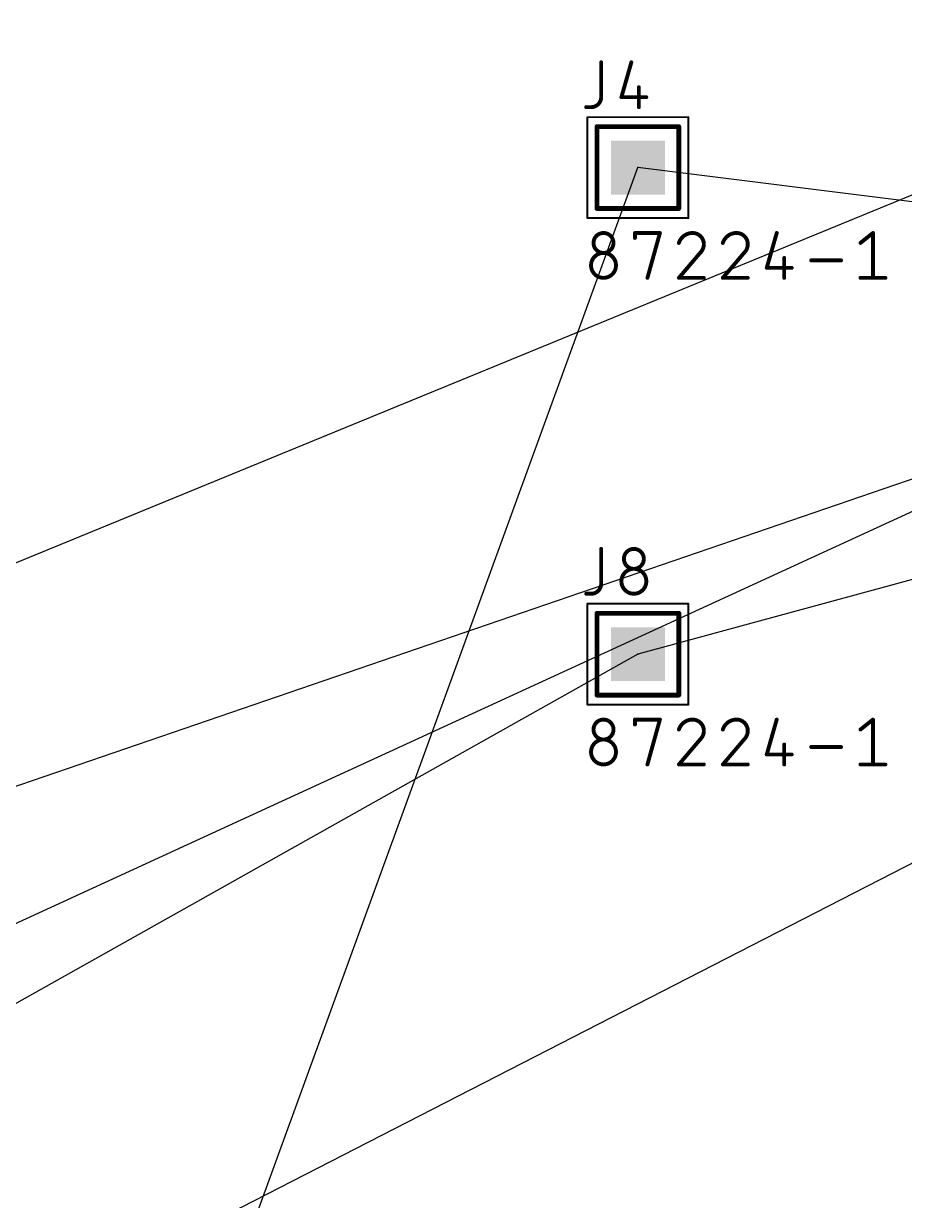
# Model space of a CAD drawing. Extents: x -132 to 159, y -19 to 91.
# Drawn here: x -54.13 to -31.15, y 12.41 to 43.13 of the extents above; entities that cross this region are included whole.
import ezdxf

# ---------------------------------------------------------------- set-up
doc = ezdxf.new("R2010")
doc.units = 0
for name, color, linetype in [('17', 82, 'CONTINUOUS'), ('19', 53, 'CONTINUOUS'), ('21', 253, 'CONTINUOUS'), ('23', 7, 'CONTINUOUS'), ('25', 253, 'CONTINUOUS'), ('27', 253, 'CONTINUOUS'), ('39', 22, 'CONTINUOUS'), ('51', 253, 'CONTINUOUS')]:
    doc.layers.add(name, color=color, linetype=linetype)

# ---------------------------------------------------------------- blocks, each defined once
blk = doc.blocks.new('SQUAREP')
blk.add_solid([(-0.5, -0.5), (0.5, -0.5), (-0.5, 0.5), (0.5, 0.5)])

msp = doc.modelspace()

# ---------------------------------------------------------------- linework, layer by layer
at = {"layer": '19'}
for p, q in [((-118.3386, 1.27), (100.1014, 76.2)), ((17.78, 41.91), (-38.1, 26.67)), ((-120.4214, 1.9304), (-29.21, 39.37)), ((-103.9114, -3.1496), (-11.43, 39.37)), ((-53.1114, -1.8796), (-38.1, 39.37)), ((12.7, 33.02), (-38.1, 39.37)), ((-38.1, 26.67), (-91.2114, -3.1496)), ((-75.9714, -1.8796), (-20.32, 26.67))]:
    msp.add_line(p, q, dxfattribs=at)
at = {"layer": '21', "const_width": 0.0635}
for points in [[(-39.1352, 40.437, 1), (-39.1988, 40.437)], [(-39.167, 40.4688, 1), (-39.167, 40.4053)], [(-37.0012, 40.437, 1), (-37.0648, 40.437)], [(-37.033, 40.4053, 1), (-37.033, 40.4688)], [(-39.1988, 38.303, 1), (-39.1352, 38.303)], [(-39.167, 38.3348, 1), (-39.167, 38.2713)], [(-37.0648, 38.303, 1), (-37.0012, 38.303)], [(-37.033, 38.2713, 1), (-37.033, 38.3348)], [(-39.1352, 27.737, 1), (-39.1988, 27.737)], [(-39.167, 27.7688, 1), (-39.167, 27.7053)], [(-37.0012, 27.737, 1), (-37.0648, 27.737)], [(-37.033, 27.7053, 1), (-37.033, 27.7688)], [(-39.1988, 25.603, 1), (-39.1352, 25.603)], [(-39.167, 25.6348, 1), (-39.167, 25.5713)], [(-37.0648, 25.603, 1), (-37.0012, 25.603)], [(-37.033, 25.5713, 1), (-37.033, 25.6348)]]:
    msp.add_lwpolyline(points, format="xyb", dxfattribs=at)
at = {"layer": '21', "const_width": 0.127}
for points in [[(-39.167, 40.437), (-37.033, 40.437)], [(-39.167, 38.303), (-39.167, 40.437)], [(-37.033, 40.437), (-37.033, 38.303)], [(-37.033, 38.303), (-39.167, 38.303)], [(-39.167, 27.737), (-37.033, 27.737)], [(-39.167, 25.603), (-39.167, 27.737)], [(-37.033, 27.737), (-37.033, 25.603)], [(-37.033, 25.603), (-39.167, 25.603)]]:
    msp.add_lwpolyline(points, dxfattribs=at)
at = {"layer": '23'}
for p in [(-38.1, 39.37), (-38.1, 26.67)]:
    msp.add_point(p, dxfattribs=at)
at = {"layer": '25', "const_width": 0.1016}
for points in [[(-39.0585, 42.1184), (-39.0585, 41.2078)], [(-38.2702, 42.1184), (-38.5303, 41.2078)], [(-38.075, 41.468), (-38.075, 40.9476)], [(-38.5303, 41.2078), (-37.8799, 41.2078)], [(-39.3187, 40.9476), (-39.4488, 40.9476)], [(-39.0585, 29.4184), (-39.0585, 28.5078)], [(-39.3187, 28.2476), (-39.4488, 28.2476)]]:
    msp.add_lwpolyline(points, dxfattribs=at)
at = {"layer": '25'}
for points, const_width in [([(-39.0331, 42.1184, 1), (-39.0839, 42.1184)], 0.0508), ([(-38.2457, 42.1114, 1), (-38.2946, 42.1254)], 0.0508), ([(-38.0496, 41.468, 1), (-38.1004, 41.468)], 0.0508), ([(-39.3187, 40.9476, 0.4142), (-39.0585, 41.2078)], 0.1016), ([(-39.0331, 41.2078, 1), (-39.0839, 41.2078)], 0.0508), ([(-39.0839, 41.2078, 1), (-39.0331, 41.2078)], 0.0508), ([(-38.5303, 41.2332, 1), (-38.5303, 41.1824)], 0.0508), ([(-38.5547, 41.2148, 1), (-38.5059, 41.2008)], 0.0508), ([(-37.8799, 41.1824, 1), (-37.8799, 41.2332)], 0.0508), ([(-39.4488, 40.973, 1), (-39.4488, 40.9222)], 0.0508), ([(-39.3187, 40.973, 1), (-39.3187, 40.9222)], 0.0508), ([(-39.3187, 40.9222, 1), (-39.3187, 40.973)], 0.0508), ([(-38.1004, 40.9476, 1), (-38.0496, 40.9476)], 0.0508), ([(-39.0331, 29.4184, 1), (-39.0839, 29.4184)], 0.0508), ([(-37.9449, 29.1582, 1), (-38.4653, 29.1582)], 0.1016), ([(-38.4653, 29.1582, 1), (-37.9449, 29.1582)], 0.1016), ([(-38.4399, 29.1582, 1), (-38.4907, 29.1582)], 0.0508), ([(-38.4907, 29.1582, 1), (-38.4399, 29.1582)], 0.0508), ([(-37.9195, 29.1582, 1), (-37.9703, 29.1582)], 0.0508), ([(-37.9703, 29.1582, 1), (-37.9195, 29.1582)], 0.0508), ([(-37.8799, 28.5728, 1), (-38.5303, 28.5728)], 0.1016), ([(-38.5303, 28.5728, 1), (-37.8799, 28.5728)], 0.1016), ([(-38.5049, 28.5728, 1), (-38.5557, 28.5728)], 0.0508), ([(-38.5557, 28.5728, 1), (-38.5049, 28.5728)], 0.0508), ([(-37.8545, 28.5728, 1), (-37.9053, 28.5728)], 0.0508), ([(-37.9053, 28.5728, 1), (-37.8545, 28.5728)], 0.0508), ([(-39.4488, 28.273, 1), (-39.4488, 28.2222)], 0.0508), ([(-39.3187, 28.2476, 0.4142), (-39.0585, 28.5078)], 0.1016), ([(-39.3187, 28.273, 1), (-39.3187, 28.2222)], 0.0508), ([(-39.3187, 28.2222, 1), (-39.3187, 28.273)], 0.0508), ([(-39.0331, 28.5078, 1), (-39.0839, 28.5078)], 0.0508), ([(-39.0839, 28.5078, 1), (-39.0331, 28.5078)], 0.0508)]:
    msp.add_lwpolyline(points, format="xyb", dxfattribs=dict(at, const_width=const_width))
at = {"layer": '27'}
for points, const_width in [([(-38.7367, 37.4034, 1), (-39.2575, 37.4034)], 0.1016), ([(-38.1511, 37.6638, 1), (-38.2019, 37.6638)], 0.0508), ([(-38.1765, 37.6892, 1), (-38.1765, 37.6384)], 0.0508), ([(-38.2019, 37.5336, 1), (-38.1511, 37.5336)], 0.0508), ([(-37.5011, 37.657, 1), (-37.55, 37.6706)], 0.0508), ([(-37.5255, 37.6384, 1), (-37.5255, 37.6892)], 0.0508), ([(-36.6724, 37.6638, 0.3252), (-37.0305, 37.4034)], 0.1016), ([(-36.3795, 37.3709, 0.4142), (-36.6724, 37.6638)], 0.1016), ([(-36.6724, 37.6892, 1), (-36.6724, 37.6384)], 0.0508), ([(-36.6724, 37.6384, 1), (-36.6724, 37.6892)], 0.0508), ([(-35.5264, 37.6638, 0.3252), (-35.8844, 37.4034)], 0.1016), ([(-35.2334, 37.3709, 0.4142), (-35.5264, 37.6638)], 0.1016), ([(-35.5264, 37.6892, 1), (-35.5264, 37.6384)], 0.0508), ([(-35.5264, 37.6384, 1), (-35.5264, 37.6892)], 0.0508), ([(-34.4536, 37.6568, 1), (-34.5024, 37.6708)], 0.0508), ([(-31.9426, 37.6638, 1), (-31.9934, 37.6638)], 0.0508), ([(-31.9521, 37.644, 1), (-31.9839, 37.6836)], 0.0508), ([(-38.6716, 36.8175, 1), (-39.3226, 36.8175)], 0.1016), ([(-39.2575, 37.4034, 1), (-38.7367, 37.4034)], 0.1016), ([(-39.2321, 37.4034, 1), (-39.2829, 37.4034)], 0.0508), ([(-39.2829, 37.4034, 1), (-39.2321, 37.4034)], 0.0508), ([(-38.7113, 37.4034, 1), (-38.7621, 37.4034)], 0.0508), ([(-38.7621, 37.4034, 1), (-38.7113, 37.4034)], 0.0508), ([(-37.0547, 37.4112, 1), (-37.0063, 37.3956)], 0.0508), ([(-36.4947, 37.1614, 1), (-36.4596, 37.1246)], 0.0508), ([(-36.4771, 37.143, 0.2053), (-36.3795, 37.3709)], 0.1016), ([(-36.4578, 37.1266, 1), (-36.4965, 37.1595)], 0.0508), ([(-36.3541, 37.3708, 1), (-36.4049, 37.3709)], 0.0508), ([(-36.4049, 37.3709, 1), (-36.3541, 37.3708)], 0.0508), ([(-35.9086, 37.4112, 1), (-35.8603, 37.3956)], 0.0508), ([(-35.3311, 37.143, 0.2053), (-35.2334, 37.3709)], 0.1016), ([(-35.3486, 37.1614, 1), (-35.3136, 37.1246)], 0.0508), ([(-35.3117, 37.1266, 1), (-35.3505, 37.1595)], 0.0508), ([(-35.208, 37.3708, 1), (-35.2588, 37.3709)], 0.0508), ([(-35.2588, 37.3709, 1), (-35.208, 37.3708)], 0.0508), ([(-32.3094, 37.4232, 1), (-32.2776, 37.3836)], 0.0508), ([(-39.3226, 36.8175, 1), (-38.6716, 36.8175)], 0.1016), ([(-39.2972, 36.8175, 1), (-39.348, 36.8175)], 0.0508), ([(-38.6462, 36.8175, 1), (-38.697, 36.8175)], 0.0508), ([(-34.2573, 37.0128, 1), (-34.3081, 37.0128)], 0.0508), ([(-33.581, 36.9731, 1), (-33.581, 36.9223)], 0.0508), ([(-32.7998, 36.9223, 1), (-32.7998, 36.9731)], 0.0508), ([(-39.348, 36.8175, 1), (-39.2972, 36.8175)], 0.0508), ([(-38.697, 36.8175, 1), (-38.6462, 36.8175)], 0.0508), ([(-34.7384, 36.7778, 1), (-34.7384, 36.727)], 0.0508), ([(-34.7628, 36.7594, 1), (-34.714, 36.7454)], 0.0508), ([(-34.0874, 36.727, 1), (-34.0874, 36.7778)], 0.0508), ([(-37.8755, 36.4988, 1), (-37.8266, 36.4852)], 0.0508), ([(-37.0305, 36.5174, 1), (-37.0305, 36.4666)], 0.0508), ([(-37.0498, 36.5085, 1), (-37.0111, 36.4756)], 0.0508), ([(-36.3795, 36.4666, 1), (-36.3795, 36.5174)], 0.0508), ([(-35.8844, 36.5174, 1), (-35.8844, 36.4666)], 0.0508), ([(-35.9038, 36.5085, 1), (-35.8651, 36.4756)], 0.0508), ([(-35.2334, 36.4666, 1), (-35.2334, 36.5174)], 0.0508), ([(-34.3081, 36.492, 1), (-34.2573, 36.492)], 0.0508), ([(-32.2935, 36.5174, 1), (-32.2935, 36.4666)], 0.0508), ([(-31.9934, 36.492, 1), (-31.9426, 36.492)], 0.0508), ([(-31.6425, 36.4666, 1), (-31.6425, 36.5174)], 0.0508), ([(-38.7367, 24.7034, 1), (-39.2575, 24.7034)], 0.1016), ([(-38.1511, 24.9638, 1), (-38.2019, 24.9638)], 0.0508), ([(-38.1765, 24.9892, 1), (-38.1765, 24.9384)], 0.0508), ([(-37.5011, 24.957, 1), (-37.55, 24.9706)], 0.0508), ([(-37.5255, 24.9384, 1), (-37.5255, 24.9892)], 0.0508), ([(-36.6724, 24.9638, 0.3252), (-37.0305, 24.7034)], 0.1016), ([(-36.3795, 24.6709, 0.4142), (-36.6724, 24.9638)], 0.1016), ([(-36.6724, 24.9892, 1), (-36.6724, 24.9384)], 0.0508), ([(-36.6724, 24.9384, 1), (-36.6724, 24.9892)], 0.0508), ([(-35.5264, 24.9638, 0.3252), (-35.8844, 24.7034)], 0.1016), ([(-35.2334, 24.6709, 0.4142), (-35.5264, 24.9638)], 0.1016), ([(-35.5264, 24.9892, 1), (-35.5264, 24.9384)], 0.0508), ([(-35.5264, 24.9384, 1), (-35.5264, 24.9892)], 0.0508), ([(-34.4536, 24.9568, 1), (-34.5024, 24.9708)], 0.0508), ([(-31.9426, 24.9638, 1), (-31.9934, 24.9638)], 0.0508), ([(-31.9521, 24.944, 1), (-31.9839, 24.9836)], 0.0508), ([(-39.2575, 24.7034, 1), (-38.7367, 24.7034)], 0.1016), ([(-39.2321, 24.7034, 1), (-39.2829, 24.7034)], 0.0508), ([(-39.2829, 24.7034, 1), (-39.2321, 24.7034)], 0.0508), ([(-38.7113, 24.7034, 1), (-38.7621, 24.7034)], 0.0508), ([(-38.7621, 24.7034, 1), (-38.7113, 24.7034)], 0.0508), ([(-38.2019, 24.8336, 1), (-38.1511, 24.8336)], 0.0508), ([(-37.0547, 24.7112, 1), (-37.0063, 24.6956)], 0.0508), ([(-36.4771, 24.443, 0.2053), (-36.3795, 24.6709)], 0.1016), ([(-36.3541, 24.6708, 1), (-36.4049, 24.6709)], 0.0508), ([(-36.4049, 24.6709, 1), (-36.3541, 24.6708)], 0.0508), ([(-35.9086, 24.7112, 1), (-35.8603, 24.6956)], 0.0508), ([(-35.3311, 24.443, 0.2053), (-35.2334, 24.6709)], 0.1016), ([(-35.208, 24.6708, 1), (-35.2588, 24.6709)], 0.0508), ([(-35.2588, 24.6709, 1), (-35.208, 24.6708)], 0.0508), ([(-32.3094, 24.7232, 1), (-32.2776, 24.6836)], 0.0508), ([(-38.6716, 24.1175, 1), (-39.3226, 24.1175)], 0.1016), ([(-36.4947, 24.4614, 1), (-36.4596, 24.4246)], 0.0508), ([(-36.4578, 24.4266, 1), (-36.4965, 24.4595)], 0.0508), ([(-35.3486, 24.4614, 1), (-35.3136, 24.4246)], 0.0508), ([(-35.3117, 24.4266, 1), (-35.3505, 24.4595)], 0.0508), ([(-34.2573, 24.3128, 1), (-34.3081, 24.3128)], 0.0508), ([(-33.581, 24.2731, 1), (-33.581, 24.2223)], 0.0508), ([(-32.7998, 24.2223, 1), (-32.7998, 24.2731)], 0.0508), ([(-39.3226, 24.1175, 1), (-38.6716, 24.1175)], 0.1016), ([(-39.2972, 24.1175, 1), (-39.348, 24.1175)], 0.0508), ([(-39.348, 24.1175, 1), (-39.2972, 24.1175)], 0.0508), ([(-38.6462, 24.1175, 1), (-38.697, 24.1175)], 0.0508), ([(-38.697, 24.1175, 1), (-38.6462, 24.1175)], 0.0508), ([(-34.7384, 24.0778, 1), (-34.7384, 24.027)], 0.0508), ([(-34.7628, 24.0594, 1), (-34.714, 24.0454)], 0.0508), ([(-34.0874, 24.027, 1), (-34.0874, 24.0778)], 0.0508), ([(-37.8755, 23.7988, 1), (-37.8266, 23.7852)], 0.0508), ([(-37.0305, 23.8174, 1), (-37.0305, 23.7666)], 0.0508), ([(-37.0498, 23.8085, 1), (-37.0111, 23.7756)], 0.0508), ([(-36.3795, 23.7666, 1), (-36.3795, 23.8174)], 0.0508), ([(-35.8844, 23.8174, 1), (-35.8844, 23.7666)], 0.0508), ([(-35.9038, 23.8085, 1), (-35.8651, 23.7756)], 0.0508), ([(-35.2334, 23.7666, 1), (-35.2334, 23.8174)], 0.0508), ([(-34.3081, 23.792, 1), (-34.2573, 23.792)], 0.0508), ([(-32.2935, 23.8174, 1), (-32.2935, 23.7666)], 0.0508), ([(-31.9934, 23.792, 1), (-31.9426, 23.792)], 0.0508), ([(-31.6425, 23.7666, 1), (-31.6425, 23.8174)], 0.0508)]:
    msp.add_lwpolyline(points, format="xyb", dxfattribs=dict(at, const_width=const_width))
at = {"layer": '27', "const_width": 0.1016}
for points in [[(-38.1765, 37.5336), (-38.1765, 37.6638)], [(-38.1765, 37.6638), (-37.5255, 37.6638)], [(-37.5255, 37.6638), (-37.851, 36.492)], [(-34.478, 37.6638), (-34.7384, 36.7524)], [(-32.2935, 37.4034), (-31.968, 37.6638)], [(-31.968, 37.6638), (-31.968, 36.492)], [(-36.4771, 37.143), (-37.0305, 36.492)], [(-35.3311, 37.143), (-35.8844, 36.492)], [(-34.2827, 37.0128), (-34.2827, 36.492)], [(-33.581, 36.9477), (-32.7998, 36.9477)], [(-34.7384, 36.7524), (-34.0874, 36.7524)], [(-37.0305, 36.492), (-36.3795, 36.492)], [(-35.8844, 36.492), (-35.2334, 36.492)], [(-32.2935, 36.492), (-31.6425, 36.492)], [(-38.1765, 24.8336), (-38.1765, 24.9638)], [(-38.1765, 24.9638), (-37.5255, 24.9638)], [(-37.5255, 24.9638), (-37.851, 23.792)], [(-34.478, 24.9638), (-34.7384, 24.0524)], [(-32.2935, 24.7034), (-31.968, 24.9638)], [(-31.968, 24.9638), (-31.968, 23.792)], [(-36.4771, 24.443), (-37.0305, 23.792)], [(-35.3311, 24.443), (-35.8844, 23.792)], [(-34.2827, 24.3128), (-34.2827, 23.792)], [(-33.581, 24.2477), (-32.7998, 24.2477)], [(-34.7384, 24.0524), (-34.0874, 24.0524)], [(-37.0305, 23.792), (-36.3795, 23.792)], [(-35.8844, 23.792), (-35.2334, 23.792)], [(-32.2935, 23.792), (-31.6425, 23.792)]]:
    msp.add_lwpolyline(points, dxfattribs=at)
at = {"layer": '39', "const_width": 0.05}
for points in [[(-39.417, 40.687), (-36.783, 40.687)], [(-39.417, 38.053), (-39.417, 40.687)], [(-36.783, 40.687), (-36.783, 38.053)], [(-36.783, 38.053), (-39.417, 38.053)], [(-39.417, 27.987), (-36.783, 27.987)], [(-39.417, 25.353), (-39.417, 27.987)], [(-36.783, 27.987), (-36.783, 25.353)], [(-36.783, 25.353), (-39.417, 25.353)]]:
    msp.add_lwpolyline(points, dxfattribs=at)
at = {"layer": '39', "const_width": 0.025}
for points in [[(-39.417, 40.6995, 1), (-39.417, 40.6745)], [(-39.4045, 40.687, 1), (-39.4295, 40.687)], [(-36.7705, 40.687, 1), (-36.7955, 40.687)], [(-36.783, 40.6745, 1), (-36.783, 40.6995)], [(-39.417, 38.0655, 1), (-39.417, 38.0405)], [(-39.4295, 38.053, 1), (-39.4045, 38.053)], [(-36.7955, 38.053, 1), (-36.7705, 38.053)], [(-36.783, 38.0405, 1), (-36.783, 38.0655)], [(-39.417, 27.9995, 1), (-39.417, 27.9745)], [(-39.4045, 27.987, 1), (-39.4295, 27.987)], [(-36.7705, 27.987, 1), (-36.7955, 27.987)], [(-36.783, 27.9745, 1), (-36.783, 27.9995)], [(-39.417, 25.3655, 1), (-39.417, 25.3405)], [(-39.4295, 25.353, 1), (-39.4045, 25.353)], [(-36.7955, 25.353, 1), (-36.7705, 25.353)], [(-36.783, 25.3405, 1), (-36.783, 25.3655)]]:
    msp.add_lwpolyline(points, format="xyb", dxfattribs=at)
at = {"layer": '51', "const_width": 0.0635}
for points in [[(-39.1352, 40.437, 1), (-39.1988, 40.437)], [(-39.167, 40.4688, 1), (-39.167, 40.4053)], [(-37.0012, 40.437, 1), (-37.0648, 40.437)], [(-37.033, 40.4053, 1), (-37.033, 40.4688)], [(-39.1988, 38.303, 1), (-39.1352, 38.303)], [(-39.167, 38.3348, 1), (-39.167, 38.2713)], [(-37.0648, 38.303, 1), (-37.0012, 38.303)], [(-37.033, 38.2713, 1), (-37.033, 38.3348)], [(-39.1352, 27.737, 1), (-39.1988, 27.737)], [(-39.167, 27.7688, 1), (-39.167, 27.7053)], [(-37.0012, 27.737, 1), (-37.0648, 27.737)], [(-37.033, 27.7053, 1), (-37.033, 27.7688)], [(-39.1988, 25.603, 1), (-39.1352, 25.603)], [(-39.167, 25.6348, 1), (-39.167, 25.5713)], [(-37.0648, 25.603, 1), (-37.0012, 25.603)], [(-37.033, 25.5713, 1), (-37.033, 25.6348)]]:
    msp.add_lwpolyline(points, format="xyb", dxfattribs=at)
at = {"layer": '51', "const_width": 0.127}
for points in [[(-39.167, 40.437), (-37.033, 40.437)], [(-39.167, 38.303), (-39.167, 40.437)], [(-37.033, 40.437), (-37.033, 38.303)], [(-37.033, 38.303), (-39.167, 38.303)], [(-39.167, 27.737), (-37.033, 27.737)], [(-39.167, 25.603), (-39.167, 27.737)], [(-37.033, 27.737), (-37.033, 25.603)], [(-37.033, 25.603), (-39.167, 25.603)]]:
    msp.add_lwpolyline(points, dxfattribs=at)

# ---------------------------------------------------------------- block references
at = {"layer": '17', "xscale": 1.408, "yscale": 1.408}
for p in [(-38.1, 39.37), (-38.1, 39.37), (-38.1, 26.67), (-38.1, 26.67)]:
    msp.add_blockref('SQUAREP', p, dxfattribs=at)

doc.saveas('drawing.dxf')
